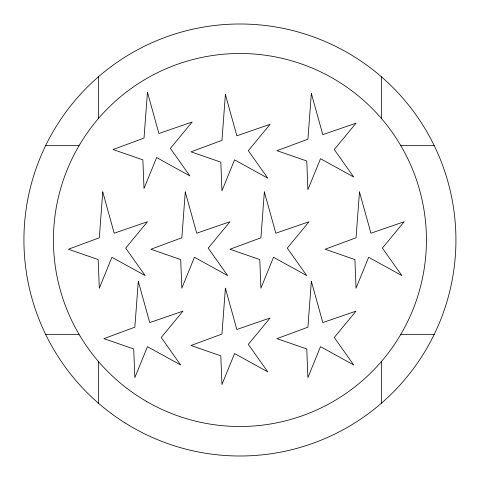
<?xml version="1.0" encoding="UTF-8"?>
<svg xmlns="http://www.w3.org/2000/svg" width="480" height="480" viewBox="0 0 480 480"><rect width="100%" height="100%" fill="white"/><g stroke="black" fill="none" stroke-linecap="round" stroke-linejoin="round"><path stroke-width="0.72" d="M45.612 145.674L79.038 145.674M400.818 145.674L434.244 145.674M45.612 334.326L79.038 334.326M400.818 334.326L434.244 334.326M381.414 76.788L381.414 118.488M381.414 361.512L381.414 403.212M98.442 76.788L98.442 118.488M98.442 361.512L98.442 403.212M102.756 191.94L99.318 237.786L68.376 249.246L98.172 259.56L99.318 288.21L111.924 257.268L145.164 275.604L125.682 248.1L147.456 221.736L114.216 233.196L102.756 191.94M147.456 92.232L144.018 138.072L113.07 149.538L142.872 159.852L144.018 188.502L156.624 157.56L189.858 175.896L170.376 148.392L192.15 122.028L158.916 133.488L147.456 92.232M138.288 281.334L134.85 327.18L103.902 338.64L133.704 348.954L134.85 377.604L147.456 346.662L180.69 364.998L161.208 337.494L182.982 311.13L149.748 322.596L138.288 281.334M185.274 191.94L181.836 237.786L150.894 249.246L180.69 259.56L181.836 288.21L194.442 257.268L227.682 275.604L208.194 248.1L229.974 221.736L196.734 233.196L185.274 191.94M225.39 94.524L221.952 140.364L191.004 151.83L220.806 162.144L221.952 190.794L234.558 159.852L267.792 178.188L248.31 150.684L270.084 124.32L236.85 135.78L225.39 94.524M225.39 288.21L221.952 334.056L191.004 345.516L220.806 355.83L221.952 384.48L234.558 353.538L267.792 371.874L248.31 344.37L270.084 318.006L236.85 329.472L225.39 288.21M264.354 191.94L260.916 237.786L229.974 249.246L259.77 259.56L260.916 288.21L273.522 257.268L306.762 275.604L287.274 248.1L309.054 221.736L275.814 233.196L264.354 191.94M311.346 93.378L307.908 139.218L276.96 150.684L306.762 160.998L307.908 189.648L320.514 158.706L353.748 177.042L334.266 149.538L356.04 123.174L322.806 134.634L311.346 93.378M311.346 281.334L307.908 327.18L276.96 338.64L306.762 348.954L307.908 377.604L320.514 346.662L353.748 364.998L334.266 337.494L356.04 311.13L322.806 322.596L311.346 281.334M359.478 191.94L356.04 237.786L325.098 249.246L354.894 259.56L356.04 288.21L368.646 257.268L401.886 275.604L382.398 248.1L404.178 221.736L370.938 233.196L359.478 191.94M125.166 422.994A216 216 0 0 0 455.784 247.89A216 216 0 0 0 138.834 49.116A216 216 0 0 0 125.166 422.994M146.676 401.514A186.504 186.504 0 0 0 426.432 240A186.504 186.504 0 0 0 146.676 78.486A186.504 186.504 0 0 0 146.676 401.514"/></g></svg>
